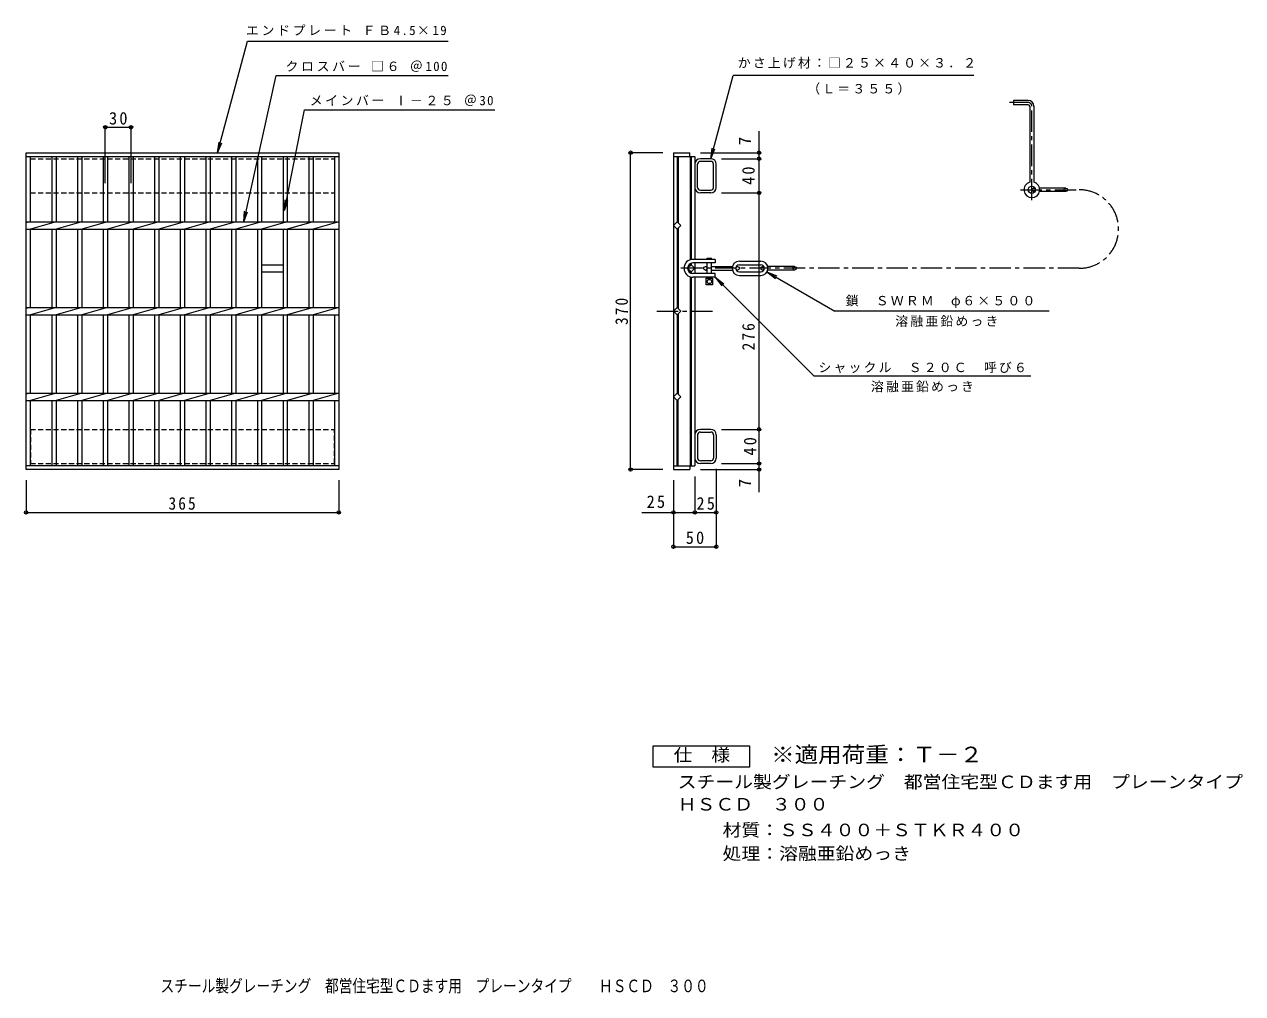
# Model space of a CAD drawing. Units: millimetres, scale not verified. Extents: x -590 to 832, y -677 to 455.
import ezdxf
from ezdxf.enums import TextEntityAlignment as Align

# ---------------------------------------------------------------- set-up
doc = ezdxf.new("R2010")
doc.units = ezdxf.units.MM
doc.header["$LTSCALE"] = 5
doc.header["$PDMODE"] = 32
doc.header["$PDSIZE"] = 4
doc.linetypes.add('CHAIN1', pattern=[8, 5, -1, 1, -1])
doc.linetypes.add('DASHED1', pattern=[1.8, 1.2, -0.6])
for name, color, linetype, lineweight in [('1-1_1-1ﾚｲﾔ', 2, 'Continuous', 9), ('1-2_1-2ﾚｲﾔ', 3, 'Continuous', 9), ('1-3_1-3ﾚｲﾔ', 4, 'Continuous', 9), ('1-4_1-4ﾚｲﾔ', 7, 'Continuous', 9), ('F-5_F-5ﾚｲﾔ', 2, 'Continuous', 9)]:
    doc.layers.add(name, color=color, linetype=linetype, lineweight=lineweight)
doc.styles.add('ＭＳ ゴシック', font='')
doc.styles.get('ＭＳ ゴシック').set_extended_font_data('MS Gothic')

msp = doc.modelspace()

# ---------------------------------------------------------------- linework, layer by layer
at = {"layer": '1-1_1-1ﾚｲﾔ', "linetype": 'DASHED1'}
for p, q in [((-228.208, 298.114), (-228.208, 258.114)), ((-583.208, 258.114), (-228.208, 258.114)), ((-583.208, -17.886), (-228.208, -17.886)), ((-228.208, -57.886), (-228.208, -17.886))]:
    msp.add_line(p, q, dxfattribs=at)
at = {"layer": '1-1_1-1ﾚｲﾔ'}
for p, q in [((195.767, 264.514), (195.767, 291.714)), ((211.167, 294.914), (198.967, 294.914)), ((211.167, 298.114), (198.968, 298.114)), ((214.368, 264.514), (214.368, 291.714)), ((217.567, 264.514), (217.567, 291.714)), ((198.968, 261.314), (211.167, 261.314)), ((211.167, 258.114), (198.968, 258.114)), ((195.767, -24.286), (195.767, -51.486)), ((211.167, -17.886), (198.968, -17.886)), ((198.968, -21.086), (211.167, -21.086)), ((214.368, -24.286), (214.368, -51.486)), ((217.567, -24.286), (217.567, -51.486)), ((211.167, -54.686), (198.967, -54.686)), ((211.167, -57.886), (198.968, -57.886))]:
    msp.add_line(p, q, dxfattribs=at)
at = {"layer": '1-1_1-1ﾚｲﾔ', "linetype": 'DASHED1'}
for points in [[(-583.208, 258.114), (-583.208, 298.114), (-228.208, 298.114)], [(-583.208, -17.886), (-583.208, -57.886), (-228.208, -57.886)]]:
    msp.add_lwpolyline(points, dxfattribs=at)
at = {"layer": '1-1_1-1ﾚｲﾔ'}
for centre, radius, start, end in [((198.968, 291.714), 6.4, 90, 180), ((198.967, 291.714), 3.2, 90, 180), ((211.167, 291.714), 6.4, 0, 90), ((211.167, 291.714), 3.2, 0, 90), ((198.968, 264.514), 6.4, 180, 270), ((198.968, 264.514), 3.2, 180, 270), ((211.167, 264.514), 6.4, 270, 0), ((211.167, 264.514), 3.2, 270, 0), ((198.968, -24.286), 6.4, 90, 180), ((198.968, -24.286), 3.2, 90, 180), ((211.167, -24.286), 6.4, 0, 90), ((211.167, -24.286), 3.2, 0, 90), ((198.968, -51.486), 6.4, 180, 270), ((198.967, -51.486), 3.2, 180, 270), ((211.167, -51.486), 3.2, 270, 0), ((211.167, -51.486), 6.4, 270, 0)]:
    msp.add_arc(centre, radius, start, end, dxfattribs=at)
at = {"layer": '1-2_1-2ﾚｲﾔ'}
for p, q in [((-588.208, 305.114), (-223.208, 305.114)), ((-588.208, -64.886), (-588.208, 305.114)), ((-588.208, 300.614), (-223.208, 300.614)), ((-583.208, 224.354), (-583.208, 300.614)), ((-558.207, 300.614), (-558.207, 224.354)), ((-553.208, 300.614), (-553.208, 224.354)), ((-528.208, 300.614), (-528.208, 224.354)), ((-523.208, 300.614), (-523.208, 224.354)), ((-498.208, 300.614), (-498.208, 224.354)), ((-493.208, 300.614), (-493.208, 224.354)), ((-468.208, 300.614), (-468.208, 224.354)), ((-463.208, 300.614), (-463.208, 224.354)), ((-438.208, 300.614), (-438.208, 224.354)), ((-433.208, 300.614), (-433.208, 224.354)), ((-408.207, 300.614), (-408.207, 224.354)), ((-403.208, 300.614), (-403.208, 224.354)), ((-378.208, 300.614), (-378.208, 224.354)), ((-373.208, 300.614), (-373.208, 224.354)), ((-348.208, 300.614), (-348.208, 224.354)), ((-343.208, 300.614), (-343.208, 224.354)), ((-318.208, 300.614), (-318.208, 224.354)), ((-313.208, 300.614), (-313.208, 224.354)), ((-288.208, 300.614), (-288.208, 224.354)), ((-283.208, 300.614), (-283.208, 224.354)), ((-258.208, 300.614), (-258.208, 224.354)), ((-253.208, 300.614), (-253.208, 224.354)), ((-228.208, 300.614), (-228.208, 224.354)), ((-223.208, 305.114), (-223.208, -64.886)), ((167.568, 305.114), (186.568, 305.114)), ((167.568, 305.114), (167.568, -64.886)), ((167.568, 300.614), (192.568, 300.614)), ((172.068, 300.614), (172.068, 224.099)), ((173.068, 300.614), (173.068, 223.099)), ((186.568, 300.614), (186.568, 305.114)), ((187.068, 300.614), (187.068, 180.006)), ((188.068, 300.614), (188.068, 180.282)), ((192.568, 300.614), (192.568, 180.531)), ((-583.208, 224.354), (-588.208, 223.354)), ((-588.208, 224.354), (-223.208, 224.354)), ((-588.208, 215.874), (-223.208, 215.874)), ((-553.208, 224.354), (-583.208, 215.874)), ((-583.208, 124.354), (-583.208, 215.874)), ((-558.207, 215.874), (-558.207, 124.354)), ((-523.208, 224.354), (-553.208, 215.874)), ((-553.208, 215.874), (-553.208, 124.354)), ((-528.208, 215.874), (-528.208, 124.354)), ((-493.208, 224.354), (-523.208, 215.874)), ((-523.208, 215.874), (-523.208, 124.354)), ((-498.208, 215.874), (-498.208, 124.354)), ((-463.208, 224.354), (-493.208, 215.874)), ((-493.208, 215.874), (-493.208, 124.354)), ((-468.208, 215.874), (-468.208, 124.354)), ((-433.208, 224.354), (-463.208, 215.874)), ((-463.208, 215.874), (-463.208, 124.354)), ((-438.208, 215.874), (-438.208, 124.354)), ((-403.208, 224.354), (-433.208, 215.874)), ((-433.208, 215.874), (-433.208, 124.354)), ((-408.207, 215.874), (-408.207, 124.354)), ((-373.208, 224.354), (-403.208, 215.874)), ((-403.208, 215.874), (-403.208, 124.354)), ((-378.208, 215.874), (-378.208, 124.354)), ((-343.208, 224.354), (-373.208, 215.874)), ((-373.208, 215.874), (-373.208, 124.354)), ((-348.208, 215.874), (-348.208, 124.354)), ((-313.208, 224.354), (-343.208, 215.874)), ((-343.208, 215.874), (-343.208, 124.354)), ((-318.208, 215.874), (-318.208, 124.354)), ((-283.208, 224.354), (-313.208, 215.874)), ((-313.208, 215.874), (-313.208, 124.354)), ((-288.208, 215.874), (-288.208, 124.354)), ((-253.208, 224.354), (-283.208, 215.874)), ((-283.208, 215.874), (-283.208, 124.354)), ((-258.208, 215.874), (-258.208, 124.354)), ((-223.208, 224.354), (-253.208, 215.874)), ((-253.208, 215.874), (-253.208, 124.354)), ((-228.208, 215.874), (-228.208, 124.354)), ((172.068, 216.129), (172.068, 124.099)), ((173.068, 217.129), (173.068, 123.099)), ((-313.208, 174.354), (-288.208, 174.354)), ((187.068, 175.444), (187.068, 173.1)), ((187.068, 175.444), (187.068, 173.1)), ((188.068, 175.94), (188.068, 174.1)), ((188.068, 175.939), (188.068, 174.1)), ((192.568, 176.364), (192.568, 163.864)), ((-313.208, 165.875), (-288.208, 165.875)), ((187.068, 167.129), (187.068, 164.785)), ((187.068, 167.129), (187.068, 164.785)), ((187.068, 160.222), (187.068, -60.386)), ((188.068, 166.129), (188.068, 164.289)), ((188.068, 165.872), (188.068, 164.289)), ((188.068, 159.947), (188.068, -60.386)), ((192.568, 159.698), (192.568, -60.386)), ((-583.208, 124.354), (-588.208, 123.354)), ((-588.208, 124.354), (-223.208, 124.354)), ((-588.208, 115.874), (-223.208, 115.874)), ((-553.208, 124.354), (-583.208, 115.874)), ((-583.208, 24.354), (-583.208, 115.874)), ((-558.207, 115.874), (-558.207, 24.354)), ((-523.208, 124.354), (-553.208, 115.874)), ((-553.208, 115.874), (-553.208, 24.354)), ((-528.208, 115.874), (-528.208, 24.354)), ((-493.208, 124.354), (-523.208, 115.874)), ((-523.208, 115.874), (-523.208, 24.354)), ((-498.208, 115.874), (-498.208, 24.354)), ((-463.208, 124.354), (-493.208, 115.874)), ((-493.208, 115.874), (-493.208, 24.354)), ((-468.208, 115.874), (-468.208, 24.354)), ((-433.208, 124.354), (-463.208, 115.874)), ((-463.208, 115.874), (-463.208, 24.354)), ((-438.208, 115.874), (-438.208, 24.354)), ((-403.208, 124.354), (-433.208, 115.874)), ((-433.208, 115.874), (-433.208, 24.354)), ((-408.207, 115.874), (-408.207, 24.354)), ((-373.208, 124.354), (-403.208, 115.874)), ((-403.208, 115.874), (-403.208, 24.354)), ((-378.208, 115.874), (-378.208, 24.354)), ((-343.208, 124.354), (-373.208, 115.874)), ((-373.208, 115.874), (-373.208, 24.354)), ((-348.208, 115.874), (-348.208, 24.354)), ((-313.208, 124.354), (-343.208, 115.874)), ((-343.208, 115.874), (-343.208, 24.354)), ((-318.208, 115.874), (-318.208, 24.354)), ((-283.208, 124.354), (-313.208, 115.874)), ((-313.208, 115.874), (-313.208, 24.354)), ((-288.208, 115.874), (-288.208, 24.354)), ((-253.208, 124.354), (-283.208, 115.874)), ((-283.208, 115.874), (-283.208, 24.354)), ((-258.208, 115.874), (-258.208, 24.354)), ((-228.208, 115.874), (-228.208, 24.354)), ((172.068, 116.129), (172.068, 24.099)), ((173.068, 117.129), (173.068, 23.099)), ((-583.208, 24.354), (-588.208, 23.354)), ((-588.208, 24.354), (-223.208, 24.354)), ((-588.208, 15.874), (-223.208, 15.874)), ((-553.208, 24.354), (-583.208, 15.874)), ((-583.208, -60.386), (-583.208, 15.874)), ((-558.207, 15.874), (-558.207, -60.386)), ((-523.208, 24.354), (-553.208, 15.874)), ((-553.208, 15.874), (-553.208, -60.386)), ((-528.208, 15.874), (-528.208, -60.386)), ((-493.208, 24.354), (-523.208, 15.874)), ((-523.208, 15.874), (-523.208, -60.386)), ((-498.208, 15.874), (-498.208, -60.386)), ((-463.208, 24.354), (-493.208, 15.874)), ((-493.208, 15.874), (-493.208, -60.386)), ((-468.208, 15.874), (-468.208, -60.386)), ((-433.208, 24.354), (-463.208, 15.874)), ((-463.208, 15.874), (-463.208, -60.386)), ((-438.208, 15.874), (-438.208, -60.386)), ((-403.208, 24.354), (-433.208, 15.874)), ((-433.208, 15.874), (-433.208, -60.386)), ((-408.207, 15.874), (-408.207, -60.386)), ((-373.208, 24.354), (-403.208, 15.874)), ((-403.208, 15.874), (-403.208, -60.386)), ((-378.208, 15.874), (-378.208, -60.386)), ((-343.208, 24.354), (-373.208, 15.874)), ((-373.208, 15.874), (-373.208, -60.386)), ((-348.208, 15.874), (-348.208, -60.386)), ((-313.208, 24.354), (-343.208, 15.874)), ((-343.208, 15.874), (-343.208, -60.386)), ((-318.208, 15.874), (-318.208, -60.386)), ((-283.208, 24.354), (-313.208, 15.874)), ((-313.208, 15.874), (-313.208, -60.386)), ((-288.208, 15.874), (-288.208, -60.386)), ((-253.208, 24.354), (-283.208, 15.874)), ((-283.208, 15.874), (-283.208, -60.386)), ((-258.208, 15.874), (-258.208, -60.386)), ((-223.208, 24.354), (-253.208, 15.874)), ((-253.208, 15.874), (-253.208, -60.386)), ((-228.208, 15.874), (-228.208, -60.386)), ((172.068, -60.386), (172.068, 16.129)), ((173.068, -60.386), (173.068, 17.129)), ((-223.208, -60.386), (-588.208, -60.386)), ((-223.208, -64.886), (-588.208, -64.886)), ((167.568, -60.386), (192.568, -60.386)), ((167.568, -64.886), (186.568, -64.886)), ((186.568, -60.386), (186.568, -64.886))]:
    msp.add_line(p, q, dxfattribs=at)
at = {"layer": '1-2_1-2ﾚｲﾔ', "linetype": 'CHAIN1'}
msp.add_line((148.247, 120.114), (215.365, 120.114), dxfattribs=at)
at = {"layer": '1-2_1-2ﾚｲﾔ'}
for points in [[(176.053, 220.114), (171.81, 215.872), (167.568, 220.114), (171.81, 224.357)], [(192.568, 170.114), (188.325, 165.872), (184.082, 170.114), (188.325, 174.357)], [(176.053, 120.114), (171.81, 115.872), (167.568, 120.114), (171.81, 124.357)], [(176.053, 20.114), (171.81, 15.872), (167.568, 20.114), (171.81, 24.357)]]:
    msp.add_lwpolyline(points, close=True, dxfattribs=at)
msp.add_lwpolyline([(-223.208, 124.354), (-253.208, 115.874), (-253.208, 24.354)], dxfattribs=at)
at = {"layer": '1-3_1-3ﾚｲﾔ', "linetype": 'CHAIN1'}
for p, q in [((581.815, 363.618), (560.018, 363.618)), ((585.982, 249.533), (585.982, 359.451)), ((572.633, 261.781), (641.356, 261.781)), ((641.356, 170.114), (171.524, 170.114))]:
    msp.add_line(p, q, dxfattribs=at)
at = {"layer": '1-3_1-3ﾚｲﾔ'}
for p, q in [((581.815, 361.118), (564.423, 361.118)), ((583.482, 359.451), (583.482, 270.6)), ((588.482, 359.451), (588.482, 270.6)), ((589.59, 263.864), (588.065, 263.864)), ((589.59, 259.697), (588.065, 259.697)), ((625.565, 263.864), (594.909, 263.864)), ((625.565, 259.697), (594.909, 259.697)), ((216.422, 180.531), (190.332, 180.531)), ((204.916, 172.197), (206.999, 172.197)), ((206.999, 181.768), (211.999, 181.768)), ((206.999, 180.531), (206.999, 181.768)), ((206.999, 163.864), (206.999, 176.364)), ((211.999, 180.531), (211.999, 181.768)), ((211.999, 163.864), (211.999, 176.364)), ((211.999, 172.197), (236.43, 172.197)), ((240.891, 172.197), (242.415, 172.197)), ((244.499, 178.447), (269.499, 178.447)), ((244.499, 174.281), (269.499, 174.281)), ((273.107, 172.197), (271.582, 172.197)), ((309.082, 172.197), (277.568, 172.197)), ((216.422, 163.864), (190.332, 163.864)), ((216.422, 159.698), (190.332, 159.698)), ((204.916, 168.031), (206.999, 168.031)), ((205.749, 158.46), (213.249, 158.46)), ((206.999, 159.698), (206.999, 158.46)), ((211.999, 168.031), (236.43, 168.031)), ((211.999, 159.698), (211.999, 158.46)), ((213.249, 158.46), (213.249, 150.96)), ((216.422, 159.698), (216.422, 163.864)), ((240.891, 168.031), (242.415, 168.031)), ((244.499, 165.948), (269.499, 165.948)), ((244.499, 161.781), (269.499, 161.781)), ((273.107, 168.031), (271.582, 168.031)), ((309.082, 168.031), (277.568, 168.031))]:
    msp.add_line(p, q, dxfattribs=at)
for points in [[(581.815, 366.118), (564.423, 366.118), (564.423, 361.118)], [(216.422, 180.531), (216.422, 176.364), (190.332, 176.364)], [(213.249, 150.96), (205.749, 150.96), (205.749, 158.46)]]:
    msp.add_lwpolyline(points, dxfattribs=at)
for centre, radius in [((585.982, 261.781), 4.167), ((588.065, 261.781), 2.083), ((625.565, 261.781), 2.083), ((204.916, 170.114), 2.083), ((242.415, 170.114), 2.083), ((271.582, 170.114), 2.083), ((309.082, 170.114), 2.083), ((209.499, 154.71), 2.5)]:
    msp.add_circle(centre, radius, dxfattribs=at)
for centre, radius, start, end in [((581.815, 359.451), 6.667, 0, 90), ((581.815, 359.451), 1.667, 0, 90), ((585.982, 261.781), 9.167, 105.82675, 74.17325), ((190.332, 170.114), 10.417, 90, 270), ((190.332, 170.114), 6.25, 90, 270), ((244.499, 170.114), 8.333, 90, 270), ((244.499, 170.114), 4.167, 90, 270), ((269.499, 170.114), 8.333, 270, 90), ((269.499, 170.114), 4.167, 270, 90)]:
    msp.add_arc(centre, radius, start, end, dxfattribs=at)
at = {"layer": '1-3_1-3ﾚｲﾔ', "linetype": 'CHAIN1'}
for centre, radius, start in [((581.815, 359.451), 4.167, 0), ((641.356, 215.947), 45.833, 270)]:
    msp.add_arc(centre, radius, start, 90, dxfattribs=at)
at = {"layer": '1-4_1-4ﾚｲﾔ'}
for p, q in [((-364.554, 305.114), (-329.721, 435.114)), ((-329.721, 435.114), (-95.488, 435.114)), ((211.167, 298.114), (237.159, 395.114)), ((518.212, 395.114), (237.159, 395.114)), ((-286.647, 237.484), (-263.167, 355.114)), ((-263.167, 355.114), (-40.954, 355.114)), ((-495.708, 269.609), (-495.708, 336.239)), ((-495.708, 334.739), (-465.708, 334.739)), ((-465.708, 269.609), (-465.708, 336.239)), ((267.567, -91.089), (267.567, 330.031)), ((-364.554, 305.114), (-362.923, 317.507)), ((-364.554, 305.114), (-359.771, 316.663)), ((155.068, 305.114), (116.068, 305.114)), ((117.568, -64.886), (117.568, 305.114)), ((199.068, 305.114), (269.067, 305.114)), ((211.167, 298.114), (212.799, 310.507)), ((211.167, 298.114), (215.951, 309.663)), ((223.668, 298.114), (269.067, 298.114)), ((223.668, 258.114), (269.067, 258.114)), ((-286.647, 237.484), (-285.821, 249.957)), ((-286.647, 237.484), (-282.621, 249.318)), ((-334.146, 224.354), (-333.067, 236.807)), ((-334.146, 224.354), (-329.88, 236.103)), ((216.422, 159.698), (226.339, 152.088)), ((216.422, 159.698), (224.032, 149.781)), ((216.422, 159.698), (331.396, 44.723)), ((276.716, 165.948), (288.264, 161.164)), ((276.716, 165.948), (286.633, 158.338)), ((276.716, 165.948), (356.101, 120.114)), ((606.195, 120.114), (356.101, 120.114)), ((331.396, 44.723), (584.849, 44.723)), ((223.668, -17.886), (269.067, -17.886)), ((155.068, -64.886), (116.068, -64.886)), ((199.068, -64.886), (269.067, -64.886)), ((217.567, -63.986), (217.567, -156.386)), ((223.668, -57.886), (269.067, -57.886)), ((-588.208, -77.386), (-588.208, -116.386)), ((-223.208, -77.386), (-223.208, -116.386)), ((167.568, -77.386), (167.568, -156.386)), ((192.568, -72.886), (192.568, -116.386)), ((-588.208, -114.886), (-223.208, -114.886)), ((130.573, -114.886), (217.567, -114.886)), ((167.568, -154.886), (217.567, -154.886))]:
    msp.add_line(p, q, dxfattribs=at)
msp.add_lwpolyline([(-334.146, 224.354), (-296.43, 395.114), (-95.488, 395.114)], dxfattribs=at)
for p in [(-495.708, 334.739), (-465.708, 334.739), (117.568, 305.114), (267.567, 305.114), (267.567, 298.114), (267.567, 258.114), (267.567, -17.886), (267.567, -57.886), (117.568, -64.886), (267.567, -64.886), (-588.208, -114.886), (-223.208, -114.886), (167.568, -114.886), (192.568, -114.886), (217.567, -114.886), (167.568, -154.886), (217.567, -154.886)]:
    msp.add_point(p, dxfattribs=at)
at = {"layer": 'F-5_F-5ﾚｲﾔ'}
msp.add_lwpolyline([(143.996, -412.215), (143.996, -387.215), (256.496, -387.215), (256.496, -412.215)], close=True, dxfattribs=at)

# ---------------------------------------------------------------- texts
at = {"layer": '1-4_1-4ﾚｲﾔ', "color": 2, "style": 'ＭＳ ゴシック'}
for p in [(262.567, 313.84), (262.567, -85.636)]:
    msp.add_text('7', height=14.66, rotation=90, dxfattribs=at).set_placement(p, align=Align.BOTTOM_LEFT)
at = {"layer": '1-4_1-4ﾚｲﾔ', "char_height": 11, "attachment_point": 7, "style": 'ＭＳ ゴシック'}
for s, insert in [('\\T1.21;エンドプレート\\~ＦＢ4.5×19', (-331.453, 441.792)), ('\\T1.21;クロスバー\\~□６\\~＠100', (-285.308, 399.389)), ('\\T1.17;かさ上げ材：□２５×４０×３．２', (242.657, 403.317)), ('\\T1.17;（Ｌ＝３５５）', (323.787, 372.839)), ('\\T1.2;メインバー\\~Ⅰ－２５\\~＠30', (-256.992, 359.535)), ('\\T1.17;鎖\u3000ＳＷＲＭ\u3000φ６×５００', (368.648, 123.86)), ('\\T1.17;溶融亜鉛めっき', (426.558, 101.724)), ('\\T1.17;シャックル\u3000Ｓ２０Ｃ\u3000呼び６', (336.873, 47.569)), ('\\T1.17;溶融亜鉛めっき', (398.123, 25.432))]:
    msp.add_mtext(s, dxfattribs=dict(at, insert=insert))
at = {"layer": '1-4_1-4ﾚｲﾔ', "color": 2, "char_height": 14.66, "attachment_point": 7, "style": 'ＭＳ ゴシック'}
for s, insert in [('\\T1.27;\\W0.95;30', (-491.333, 337.739)), ('\\T1.27;\\W0.9;365', (-421.958, -111.886)), ('\\T1.27;\\W0.95;25', (136.267, -109.886)), ('\\T1.27;\\W0.95;25', (194.443, -111.886)), ('\\T1.27;\\W0.95;50', (181.943, -151.886))]:
    msp.add_mtext(s, dxfattribs=dict(at, insert=insert))
at = {"layer": '1-4_1-4ﾚｲﾔ', "color": 2, "char_height": 14.66, "attachment_point": 7, "rotation": 90, "style": 'ＭＳ ゴシック'}
for s, insert in [('\\T1.27;\\W0.95;40', (262.567, 267.489)), ('\\T1.27;\\W0.9;370', (114.568, 103.864)), ('\\T1.27;\\W0.9;276', (262.619, 74.264)), ('\\T1.27;\\W0.95;40', (264.567, -48.511))]:
    msp.add_mtext(s, dxfattribs=dict(at, insert=insert))
at = {"layer": 'F-5_F-5ﾚｲﾔ', "style": 'ＭＳ ゴシック'}
for s, width, p in [('仕\u3000様', 1.1, (167.746, -409.715)), ('スチール製グレーチング\u3000都営住宅型ＣＤます用\u3000プレーンタイプ', 1.1, (172.54, -441.175)), ('ＨＳＣＤ\u3000３００', 1.1, (172.54, -467.332)), ('材質：ＳＳ４００＋ＳＴＫＲ４００', 1.1, (224.897, -497.308)), ('処理：溶融亜鉛めっき', 1.1, (224.896, -524.808)), ('スチール製グレーチング\u3000都営住宅型ＣＤます用\u3000プレーンタイプ\u3000\u3000ＨＳＣＤ\u3000３００', 0.8, (-431.25, -679.373))]:
    msp.add_text(s, height=14.66, dxfattribs=dict(at, width=width)).set_placement(p, align=Align.BOTTOM_LEFT)
at = {"layer": 'F-5_F-5ﾚｲﾔ', "color": 3, "style": 'ＭＳ ゴシック', "width": 1.1}
msp.add_text('※適用荷重：Ｔ－２', height=18.33, dxfattribs=at).set_placement((281.496, -412.215), align=Align.BOTTOM_LEFT)

doc.saveas('drawing.dxf')
